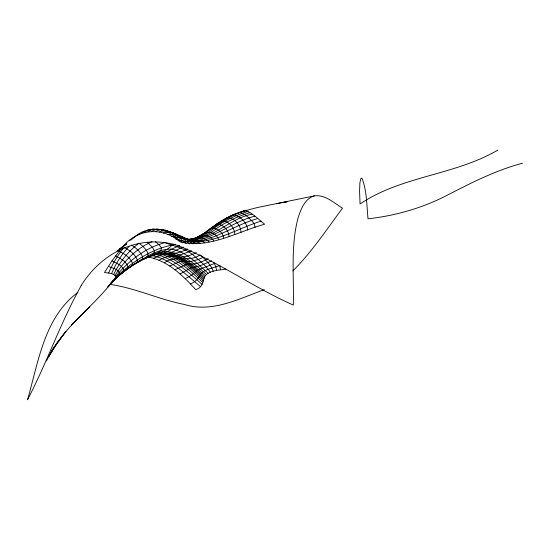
<?xml version="1.0" encoding="UTF-8"?>
<svg xmlns="http://www.w3.org/2000/svg" width="550" height="550" viewBox="0 0 550 550"><rect width="100%" height="100%" fill="white"/><g stroke="black" fill="none" stroke-linecap="round" stroke-linejoin="round"><path stroke-width="0.82" d="M112.09 281.579L115.046 278.768L115.672 276.403C113.369 272.814 108.178 273.254 104.479 272.484L112.001 260.831L120.457 249.631M148.081 256.988C167.722 260.686 182.717 275.344 195.656 289.603C203.032 287.808 202.524 280.844 205.301 275.605C210.526 270.112 218.962 270.332 225.919 269.019M111.581 273.673C115.699 263.636 121.619 254.299 129.085 246.414M108.646 273.027C112.496 263.821 117.817 255.248 124.046 247.466M113.685 274.464C119.563 262.247 128.164 251.288 139.054 243.155L142.938 246.379L146.252 250.113L148.122 253.564L147.95 255.936L146.307 257.778L133.286 264.715L121.55 273.206M232.21 215.923L232.678 215.057L245.3 210.43C252.759 213.125 258.472 219.416 264.639 224.228C237.291 231.667 209.034 249.226 179.926 241.808C161.521 225.974 135.85 228.938 121.461 248.462M243.952 211.626L245.3 210.43M46.269 360.986L54.526 346.692L48.792 356.324L57.179 343.042L65.89 331.361L51.267 351.704C67.299 324.514 93.569 306.061 112.619 281.353L107.821 287.024L117.006 277.434L110.578 283.367L120.065 274.587M81.18 285.677C60.603 322.369 47.025 362.526 27.5 399.802C38.376 362.312 44.193 317.233 77.969 292.346M115.032 275.371C124.052 261.161 136.379 248.38 152.047 241.656M115.672 276.403C128.631 260.899 145.179 247.851 165 242.633C175.409 246.751 187.028 248.669 195.367 256.974C200.702 261.642 206.305 266.255 210.306 272.161M86.824 309.526L71.301 325.153L89.691 306.756M292.827 270.957C311.802 252.079 326.604 229.577 342.506 208.182C333.96 202.95 325.174 194.391 314.339 195.876L257.407 207.522L241.697 211.633M115.665 277.53C132.316 261.759 152.137 248.194 175.251 244.509M119.749 274.691L112.716 281.016M113.85 280.115C122.176 272.738 131.024 265.877 140.841 260.576C149.559 254.086 160.717 249.033 171.827 249.074C186.512 252.141 197.354 263.546 208.058 273.233M115.046 278.768L127.641 268.572L142.347 258.947L142.498 256.699C140.346 251.673 136.077 247.892 131.505 245.066M132.192 239.071L133.354 238.123M134.516 237.174C153.684 219.856 177.801 234.664 196.769 243.774M200.839 235.579C212.953 226.731 224.909 217.133 239.401 212.362C245.534 213.984 250.367 218.976 254.251 223.768L255.076 227.418M206.023 232.849L207.281 231.859M120.89 248.091L119.611 249.061L126.782 243.877L117.006 250.924M173.085 244.049C163.886 254.726 149.875 255.014 138.353 261.759M204.401 233.393C213.379 226.071 222.798 219.189 233.585 214.741C240.508 216.418 247.376 222.661 247.624 230.093M136.847 235.538L139.913 233.461M210.031 228.91L210.918 228.326C216.803 227.397 223.073 232.224 223.657 238.164M140.463 233.771L144.217 231.344M120.45 274.23L123.282 271.92L123.798 270.318C122.341 264.901 116.304 263.34 112.001 260.831M133.224 237.779L135.678 236.225M189.193 239.587C197.264 239.766 202.771 230.897 210.753 232.519C214.287 233.406 217.669 235.95 218.536 239.635M201.259 236.087L203.417 234.768M144.121 232.492L148.472 229.879L150.157 230.12M215.518 224.654L216.377 224.139C222.874 224.001 228.876 230.058 229.082 236.479M191.132 239.607C211.062 232.891 225.246 215.139 246.496 210.671M114.558 278.939L117.796 276.732L119.708 273.879C118.766 268.593 112.241 268.441 108.412 266.255M123.956 271.239L127.641 268.572L128.067 266.819C126.149 261.222 120.374 258.459 115.473 255.881M208.237 258.631L201.149 262.054L197.147 263.361L193.909 263.986L186.718 264.234L174.969 269.748M190.348 283.91C195.491 282.253 198.653 278.039 200.922 273.46C206.174 268.929 213.455 267.74 219.869 265.574L220.406 269.782M147.847 231.667L152.639 229.13L155.581 229.46M221.169 221.004L222.035 220.55C228.896 221.045 234.809 227.769 234.829 234.582M497.647 150.198C454.644 175.271 401.569 175.945 360.051 203.961L359.583 191.036L359.913 182.669L360.828 178.592L361.446 178.097L362.141 178.619C367.001 191.331 366.664 205.432 368.019 218.817C395.594 215.696 422.661 208.003 447.315 195.174C471.536 182.683 496.024 170.232 522.5 163.206M148.974 256.816C170.734 242.853 190.712 260.487 206.415 274.395M128.466 267.884L130.776 266.709L132.241 265.279L132.571 263.368C130.185 257.593 124.596 253.646 118.951 251.377M153.532 258.259L162.559 254.581L168.011 254.141L176.509 255.399L180.056 254.966L191.62 250.827M143.626 259.098L152.013 255.262L154.034 253.117L154.371 250.614L152.329 247.177L147.249 242.303M229.35 217.333L226.497 218.749L226.916 217.855L227.81 217.484C234.795 218.556 240.996 225.308 240.969 232.464M211.729 260.858L199.973 265.822L191.146 267.788L180.146 273.969M185.219 278.699L191.654 275.172L197.134 270.277L214.397 263.539L215.82 266.743L216.666 270.442M133.286 264.715L135.657 263.567L137.115 262.048L137.342 259.978C134.991 254.458 130.02 250.415 124.74 247.809M158.971 260.212C163.969 257.785 169.483 254.966 175.203 256.266C182.414 258.548 189.826 255.661 196.343 252.615M164.368 262.824C175.216 254.313 189.09 263.106 200.111 254.822C205.239 259.559 210.863 264.468 213.242 271.232M129.601 240.488L131.608 239.546M169.703 266.021L180.311 261.374L182.188 261.03L190.671 261.511L198.364 259.518L202.978 257.414M151.635 231.289L156.681 229.075L165.557 230.154L169.476 231.763M187.337 248.93C178.833 253.653 169.558 254.76 160.078 253.509C178.269 250.917 192.541 264.832 205.301 275.605M264.303 289.699C238.762 298.698 212.327 313.143 184.504 304.494C159.17 299.537 135.499 288.042 109.897 284.371M261.092 221.141C233.461 229.708 205.336 249.714 175.429 238.844M183.274 247.156C176.99 249.026 171.504 253.956 164.656 253.426M195.766 238.109L197.251 237.586M155.485 231.385L160.593 229.632C169.352 231.454 176.158 237.579 183.04 242.853M199.176 236.486C204.188 234.396 210.994 235.902 213.689 240.886M257.861 218.501C239.752 223.513 223.788 233.984 205.906 239.477C194.232 244.255 182.916 237.188 171.284 236.459M238.521 212.678L244.447 210.739M179.706 245.596C171.442 248.318 164.691 255.241 155.327 254.134L157.699 253.818M248.036 211.42C235.943 215.201 224.208 220.591 214.101 228.312C206.869 234.238 198.199 238.535 188.822 239.525M252.161 214.184C228.979 218.398 212.101 240.921 187.846 239.456C193.648 238.707 199.822 239.436 204.772 242.763M249.927 212.609C237.944 216.329 226.318 221.561 216.081 228.876C207.446 235.482 196.866 240.137 185.824 239.387M254.829 216.171C236.569 220.688 221.409 232.458 203.885 238.631C191.18 244.798 179.919 233.152 167.269 234.506M159.376 231.956C170.122 227.432 178.544 237.634 186.168 243.499M314.339 195.876C304.961 198.516 301.036 208.924 298.231 217.278C290.489 245.822 294.092 275.894 293.301 305.085C254.072 287.698 218.866 262.212 179.163 246.029M188.939 239.442C195.491 237.504 203.919 236.376 209.103 241.931M276.368 203.672L287.272 201.747L284.563 202.208M163.302 233.001C173.614 230.072 182.188 237.806 189.502 243.849M151.91 255.214L154.22 255.049L157.685 253.282L160.689 250.566L161.611 247.94L159.074 244.743L155.396 241.704M160.188 229.632L163.192 230.189M183.37 238.04L193.242 240.446L200.674 243.375M159.514 253.839C176.756 258.163 190.403 270.648 202.874 282.679M151.986 255.53C171.463 259.552 185.749 274.491 200.551 286.626M161.645 253.234C178.331 257.132 191.647 269.108 203.294 281.064M155.801 254.471C174.185 258.803 188.444 272.278 202.139 284.488M164.739 253.33C180.386 257.022 192.699 268.407 203.624 279.586M170.259 232.079L173.608 233.049L177.313 234.967M183.391 238.088L187.103 239.229M181.988 237.504L178.056 235.352L184.002 237.916L193.043 243.939M204.538 276.87C193.428 266.846 181.521 255.564 166.052 253.399C181.342 256.513 193.16 267.699 204.002 278.19M213.627 262.322L214.397 263.539M81.097 285.601A105.022 89.815 -87.5 0 1 179.176 245.981"/></g></svg>
